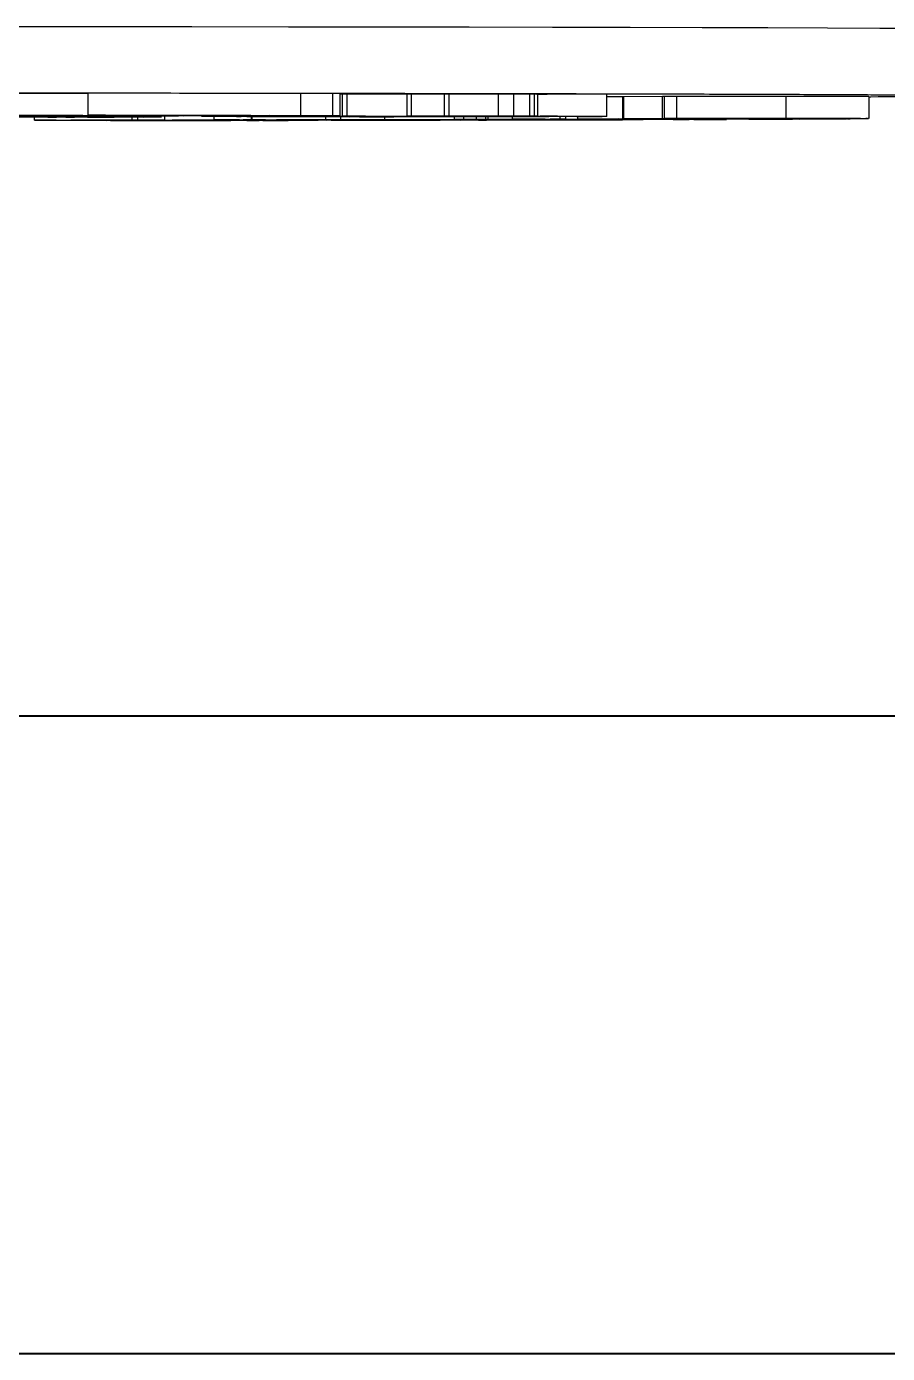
# Model space of a CAD drawing. Header units: millimetres. Extents: x 2003 to 4439, y 563 to 2285.
# Drawn here: x 2843.8 to 2883, y 562.6 to 623 of the extents above; entities that cross this region are included whole.
import ezdxf

# ---------------------------------------------------------------- set-up
doc = ezdxf.new("R2010")
doc.units = ezdxf.units.MM
doc.layers.add('AM_BOR', color=7, linetype='Continuous', lineweight=50)
doc.layers.add('粗实线', color=7, linetype='Continuous', lineweight=40)

# ---------------------------------------------------------------- blocks, each defined once
blk = doc.blocks.new('rA3')
at = {"layer": '粗实线'}
for p, q in [((358.384, 129.26), (748.384, 129.26)), ((333.384, 124.26), (753.384, 124.26))]:
    blk.add_line(p, q, dxfattribs=at)

msp = doc.modelspace()

# ---------------------------------------------------------------- linework, layer by layer
at = {"color": 7, "linetype": 'Continuous', "lineweight": 25}
for p, q in [((2846.621, 619.955), (2842.553, 619.961)), ((2846.632, 619.955), (2846.621, 619.955)), ((2846.621, 618.955), (2846.621, 619.955)), ((2856.294, 619.955), (2846.632, 619.97)), ((2846.632, 618.97), (2846.632, 619.97)), ((2857.753, 619.955), (2856.294, 619.955)), ((2856.294, 618.955), (2856.294, 619.955)), ((2858.087, 619.951), (2857.753, 619.955)), ((2857.753, 618.955), (2857.753, 619.955)), ((2858.087, 618.951), (2858.087, 619.951)), ((2858.199, 619.927), (2858.087, 619.927)), ((2858.404, 619.932), (2858.199, 619.93)), ((2858.199, 618.93), (2858.199, 619.93)), ((2861.135, 619.922), (2858.404, 619.932)), ((2858.404, 618.932), (2858.404, 619.932)), ((2861.34, 619.932), (2861.135, 619.93)), ((2861.135, 618.93), (2861.135, 619.93)), ((2862.837, 619.927), (2861.34, 619.932)), ((2861.34, 618.932), (2861.34, 619.932)), ((2863.043, 619.936), (2862.837, 619.934)), ((2862.837, 618.934), (2862.837, 619.934)), ((2865.296, 619.928), (2863.043, 619.936)), ((2863.043, 618.936), (2863.043, 619.936)), ((2865.296, 618.928), (2865.296, 619.928)), ((2865.979, 619.93), (2865.979, 618.93)), ((2866.932, 619.934), (2866.718, 619.934)), ((2866.718, 618.934), (2866.718, 619.934)), ((2866.932, 618.934), (2866.932, 619.934)), ((2867.089, 618.931), (2867.089, 619.931)), ((2870.222, 618.924), (2870.222, 619.924)), ((2870.939, 619.806), (2870.222, 619.803)), ((2870.998, 619.806), (2870.939, 619.806)), ((2870.939, 619.806), (2870.939, 618.806)), ((2872.753, 619.817), (2870.998, 619.806)), ((2870.998, 618.806), (2870.998, 619.806)), ((2872.845, 619.817), (2872.753, 619.817)), ((2872.753, 618.817), (2872.753, 619.817)), ((2873.398, 619.822), (2872.845, 619.818)), ((2872.845, 618.818), (2872.845, 619.818)), ((2873.398, 618.822), (2873.398, 619.822)), ((2878.385, 618.828), (2878.385, 619.828)), ((2882.148, 618.82), (2882.148, 619.82)), ((2842.553, 618.961), (2846.621, 618.955)), ((2846.377, 618.954), (2844.174, 618.958)), ((2844.183, 618.745), (2844.183, 618.884)), ((2844.183, 618.745), (2848.62, 618.75)), ((2844.338, 618.744), (2844.183, 618.745)), ((2844.565, 618.745), (2844.338, 618.744)), ((2844.785, 618.895), (2844.785, 618.896)), ((2844.785, 618.896), (2846.285, 618.896)), ((2844.785, 618.896), (2844.785, 618.896)), ((2844.943, 618.895), (2844.785, 618.895)), ((2844.785, 618.886), (2844.785, 618.895)), ((2845.996, 618.886), (2844.785, 618.886)), ((2844.785, 618.886), (2844.785, 618.886)), ((2844.785, 618.886), (2844.943, 618.886)), ((2844.943, 618.886), (2844.943, 618.895)), ((2848.824, 618.73), (2845.176, 618.744)), ((2845.18, 618.887), (2845.18, 618.895)), ((2845.601, 618.891), (2845.601, 618.895)), ((2846.206, 618.891), (2845.601, 618.891)), ((2845.601, 618.891), (2845.601, 618.887)), ((2846.18, 618.891), (2845.601, 618.891)), ((2845.758, 618.933), (2845.758, 618.955)), ((2846.963, 618.932), (2845.758, 618.933)), ((2845.838, 618.895), (2846.127, 618.895)), ((2845.838, 618.886), (2845.838, 618.891)), ((2845.838, 618.886), (2845.996, 618.886)), ((2845.9, 618.745), (2847.481, 618.739)), ((2845.996, 618.886), (2845.996, 618.891)), ((2845.996, 618.886), (2845.996, 618.886)), ((2847.372, 618.748), (2846.104, 618.746)), ((2846.18, 618.897), (2846.18, 618.891)), ((2847.075, 618.886), (2846.206, 618.891)), ((2846.285, 618.896), (2846.285, 618.897)), ((2846.601, 618.891), (2847.391, 618.887)), ((2846.621, 618.955), (2849.668, 618.964)), ((2846.775, 618.968), (2846.632, 618.97)), ((2846.632, 618.97), (2856.294, 618.955)), ((2847.812, 618.886), (2847.075, 618.886)), ((2850.728, 618.948), (2847.225, 618.953)), ((2847.391, 618.887), (2847.391, 618.897)), ((2850.515, 618.963), (2847.469, 618.954)), ((2847.469, 618.954), (2850.972, 618.948)), ((2847.481, 618.739), (2848.795, 618.741)), ((2847.548, 618.893), (2847.548, 618.896)), ((2848.947, 618.74), (2847.634, 618.739)), ((2847.634, 618.739), (2849.548, 618.731)), ((2847.654, 618.886), (2847.654, 618.896)), ((2847.654, 618.886), (2847.812, 618.886)), ((2847.812, 618.886), (2847.812, 618.896)), ((2847.812, 618.886), (2847.812, 618.886)), ((2847.885, 618.939), (2847.885, 618.952)), ((2847.885, 618.939), (2850.728, 618.948)), ((2849.668, 618.964), (2848.255, 618.966)), ((2848.35, 618.729), (2848.35, 618.732)), ((2848.502, 618.728), (2848.35, 618.729)), ((2848.35, 618.729), (2848.622, 618.729)), ((2851.576, 618.946), (2848.409, 618.937)), ((2853.12, 618.734), (2848.502, 618.728)), ((2848.62, 618.75), (2848.62, 618.885)), ((2848.62, 618.75), (2849.988, 618.748)), ((2848.622, 618.729), (2848.622, 618.731)), ((2848.886, 618.751), (2848.886, 618.885)), ((2848.886, 618.751), (2850.115, 618.753)), ((2849.069, 618.75), (2848.886, 618.751)), ((2848.992, 618.744), (2848.992, 618.75)), ((2848.992, 618.744), (2849.263, 618.745)), ((2849.144, 618.744), (2848.992, 618.744)), ((2849.323, 618.751), (2849.069, 618.75)), ((2849.263, 618.745), (2850.768, 618.739)), ((2849.988, 618.748), (2849.81, 618.747)), ((2849.95, 618.891), (2849.95, 618.941)), ((2854.32, 618.737), (2849.95, 618.75)), ((2849.988, 618.748), (2849.988, 618.75)), ((2850.115, 618.753), (2850.115, 618.942)), ((2850.115, 618.753), (2857.002, 618.745)), ((2850.161, 618.731), (2851.338, 618.732)), ((2850.496, 618.739), (2850.394, 618.739)), ((2850.533, 618.75), (2850.448, 618.75)), ((2850.448, 618.75), (2854.575, 618.738)), ((2850.768, 618.739), (2850.496, 618.739)), ((2854.019, 618.957), (2850.515, 618.963)), ((2858.31, 618.742), (2850.533, 618.75)), ((2850.768, 618.739), (2850.768, 618.748)), ((2850.972, 618.962), (2850.972, 618.948)), ((2850.972, 618.948), (2854.019, 618.957)), ((2851.338, 618.732), (2851.338, 618.746)), ((2855.531, 618.94), (2851.576, 618.946)), ((2851.783, 618.946), (2851.783, 618.924)), ((2851.783, 618.924), (2851.988, 618.926)), ((2854.866, 618.956), (2851.82, 618.947)), ((2851.82, 618.947), (2853.628, 618.944)), ((2851.988, 618.926), (2851.988, 618.946)), ((2851.988, 618.926), (2853.367, 618.921)), ((2852.346, 618.738), (2852.346, 618.743)), ((2852.346, 618.738), (2852.621, 618.738)), ((2852.361, 618.756), (2852.361, 618.922)), ((2852.361, 618.756), (2854.057, 618.759)), ((2852.544, 618.755), (2852.361, 618.756)), ((2852.883, 618.756), (2852.544, 618.755)), ((2852.621, 618.738), (2852.621, 618.742)), ((2852.621, 618.738), (2853.12, 618.734)), ((2860.102, 618.896), (2852.833, 618.921)), ((2853.12, 618.734), (2853.12, 618.741)), ((2853.367, 618.921), (2853.367, 618.944)), ((2857.087, 618.745), (2853.509, 618.756)), ((2853.628, 618.944), (2853.628, 618.952)), ((2853.628, 618.944), (2855.182, 618.945)), ((2853.764, 618.756), (2858.564, 618.742)), ((2853.866, 618.757), (2853.823, 618.757)), ((2857.916, 618.925), (2853.84, 618.919)), ((2853.84, 618.919), (2855.114, 618.915)), ((2853.845, 618.736), (2853.845, 618.739)), ((2854.03, 618.735), (2853.845, 618.736)), ((2853.845, 618.736), (2854.184, 618.736)), ((2854.058, 618.758), (2853.866, 618.757)), ((2855.725, 618.738), (2854.03, 618.735)), ((2854.057, 618.759), (2854.057, 618.917)), ((2854.057, 618.759), (2854.063, 618.759)), ((2854.063, 618.917), (2854.063, 618.759)), ((2854.063, 618.759), (2857.432, 618.765)), ((2854.184, 618.736), (2854.184, 618.738)), ((2854.575, 618.738), (2854.575, 618.746)), ((2859.699, 618.746), (2854.686, 618.758)), ((2858.087, 618.951), (2854.866, 618.956)), ((2855.114, 618.921), (2855.114, 618.915)), ((2855.114, 618.915), (2859.19, 618.92)), ((2855.182, 618.956), (2855.182, 618.945)), ((2855.182, 618.945), (2855.531, 618.94)), ((2855.201, 618.738), (2855.201, 618.745)), ((2855.201, 618.738), (2855.54, 618.738)), ((2855.303, 618.759), (2857.476, 618.754)), ((2856.447, 618.762), (2855.368, 618.76)), ((2855.531, 618.94), (2855.531, 618.955)), ((2855.54, 618.738), (2855.54, 618.745)), ((2855.54, 618.738), (2855.725, 618.738)), ((2859.66, 618.918), (2855.584, 618.913)), ((2855.584, 618.913), (2856.822, 618.909)), ((2855.725, 618.738), (2855.725, 618.744)), ((2856.294, 618.955), (2857.753, 618.955)), ((2856.822, 618.915), (2856.822, 618.909)), ((2856.822, 618.909), (2860.898, 618.914)), ((2857.002, 618.745), (2857.002, 618.745)), ((2857.002, 618.745), (2857.087, 618.745)), ((2861.371, 618.913), (2857.295, 618.907)), ((2857.295, 618.907), (2858.492, 618.903)), ((2857.432, 618.765), (2857.432, 618.905)), ((2857.432, 618.765), (2859.048, 618.763)), ((2857.476, 618.754), (2858.593, 618.756)), ((2858.803, 618.755), (2857.686, 618.753)), ((2857.686, 618.753), (2860.315, 618.747)), ((2857.753, 618.955), (2858.087, 618.951)), ((2859.19, 618.92), (2857.916, 618.925)), ((2858.109, 618.903), (2858.109, 618.766)), ((2858.109, 618.766), (2860.124, 618.771)), ((2858.336, 618.766), (2858.109, 618.766)), ((2858.199, 618.93), (2858.404, 618.932)), ((2858.294, 618.927), (2858.307, 618.925)), ((2858.307, 618.925), (2862.886, 618.909)), ((2858.564, 618.742), (2858.31, 618.742)), ((2858.548, 618.766), (2858.336, 618.766)), ((2858.404, 618.932), (2861.892, 618.919)), ((2858.624, 618.759), (2858.414, 618.76)), ((2858.414, 618.76), (2858.645, 618.76)), ((2858.492, 618.909), (2858.492, 618.903)), ((2858.492, 618.903), (2862.568, 618.908)), ((2858.564, 618.742), (2858.564, 618.749)), ((2858.593, 618.756), (2858.593, 618.759)), ((2858.645, 618.76), (2860.714, 618.755)), ((2859.048, 618.763), (2858.925, 618.763)), ((2862.686, 618.906), (2858.964, 618.901)), ((2858.964, 618.901), (2859.473, 618.9)), ((2864.61, 618.755), (2859.17, 618.766)), ((2865.609, 618.905), (2859.249, 618.927)), ((2859.402, 618.744), (2859.402, 618.747)), ((2859.402, 618.744), (2859.633, 618.745)), ((2859.612, 618.744), (2859.402, 618.744)), ((2859.473, 618.9), (2859.473, 618.902)), ((2859.473, 618.9), (2860.523, 618.899)), ((2863.542, 618.751), (2859.612, 618.744)), ((2859.633, 618.746), (2859.633, 618.745)), ((2860.898, 618.914), (2859.66, 618.918)), ((2862.208, 618.763), (2859.735, 618.768)), ((2859.75, 618.769), (2860.139, 618.77)), ((2860.523, 618.899), (2860.102, 618.896)), ((2860.124, 618.771), (2860.124, 618.896)), ((2860.483, 618.755), (2860.342, 618.755)), ((2860.714, 618.755), (2860.483, 618.755)), ((2860.523, 618.899), (2860.523, 618.903)), ((2860.714, 618.755), (2860.714, 618.763)), ((2860.943, 618.747), (2860.943, 618.763)), ((2860.943, 618.747), (2861.945, 618.749)), ((2861.135, 618.93), (2861.34, 618.932)), ((2861.34, 618.932), (2864.137, 618.922)), ((2862.568, 618.908), (2861.371, 618.913)), ((2861.892, 618.919), (2863.783, 618.922)), ((2861.945, 618.749), (2861.945, 618.761)), ((2863.783, 618.922), (2862.185, 618.928)), ((2862.988, 618.764), (2862.208, 618.763)), ((2862.336, 618.755), (2862.336, 618.76)), ((2862.336, 618.755), (2862.598, 618.755)), ((2864.291, 618.92), (2862.401, 618.918)), ((2862.401, 618.918), (2864.91, 618.909)), ((2863.25, 618.764), (2862.436, 618.762)), ((2862.436, 618.762), (2865.175, 618.757)), ((2862.598, 618.755), (2862.598, 618.759)), ((2862.598, 618.755), (2863.542, 618.751)), ((2863.428, 618.906), (2862.686, 618.906)), ((2862.837, 618.934), (2863.043, 618.936)), ((2862.886, 618.909), (2862.886, 618.914)), ((2862.886, 618.909), (2863.747, 618.908)), ((2863.043, 618.936), (2865.296, 618.928)), ((2867.689, 618.76), (2863.25, 618.764)), ((2863.27, 618.906), (2863.27, 618.777)), ((2863.747, 618.908), (2863.428, 618.906)), ((2863.542, 618.751), (2863.542, 618.758)), ((2863.72, 618.78), (2863.72, 618.908)), ((2864.087, 618.767), (2863.744, 618.765)), ((2863.744, 618.765), (2867.617, 618.762)), ((2863.747, 618.908), (2863.747, 618.911)), ((2865.85, 618.925), (2863.888, 618.931)), ((2864.137, 618.922), (2864.137, 618.931)), ((2864.137, 618.922), (2865.85, 618.925)), ((2864.284, 618.781), (2864.284, 618.909)), ((2867.163, 618.91), (2864.291, 618.92)), ((2864.385, 618.754), (2864.385, 618.756)), ((2864.614, 618.753), (2864.385, 618.754)), ((2864.385, 618.754), (2864.597, 618.754)), ((2864.597, 618.754), (2864.597, 618.755)), ((2866.24, 618.757), (2864.614, 618.753)), ((2866.359, 618.923), (2864.646, 618.921)), ((2864.646, 618.921), (2866.536, 618.914)), ((2864.72, 618.782), (2864.72, 618.908)), ((2864.816, 618.783), (2864.816, 618.908)), ((2864.816, 618.783), (2866.931, 618.781)), ((2864.91, 618.909), (2864.91, 618.918)), ((2864.91, 618.909), (2866.053, 618.908)), ((2865.175, 618.757), (2865.175, 618.762)), ((2865.478, 618.928), (2867.042, 618.922)), ((2866.053, 618.908), (2865.609, 618.905)), ((2865.799, 618.757), (2865.799, 618.762)), ((2865.799, 618.757), (2866.011, 618.757)), ((2865.929, 618.786), (2865.929, 618.907)), ((2865.929, 618.786), (2868.093, 618.794)), ((2866.195, 618.786), (2865.929, 618.786)), ((2866.011, 618.757), (2866.011, 618.762)), ((2866.011, 618.757), (2866.24, 618.757)), ((2866.053, 618.908), (2866.053, 618.914)), ((2866.817, 618.788), (2866.195, 618.786)), ((2866.195, 618.771), (2866.195, 618.786)), ((2866.24, 618.757), (2866.24, 618.761)), ((2869.557, 618.912), (2866.359, 618.923)), ((2866.536, 618.914), (2866.536, 618.922)), ((2866.536, 618.914), (2867.587, 618.914)), ((2866.718, 618.934), (2866.932, 618.934)), ((2866.931, 618.781), (2866.825, 618.78)), ((2867.587, 618.914), (2867.163, 618.91)), ((2867.186, 618.922), (2868.858, 618.916)), ((2873.75, 618.78), (2867.415, 618.789)), ((2867.587, 618.914), (2867.587, 618.919)), ((2868.679, 618.762), (2867.689, 618.76)), ((2868.359, 618.794), (2867.736, 618.791)), ((2867.848, 618.79), (2867.848, 618.792)), ((2867.848, 618.79), (2874.184, 618.782)), ((2868.029, 618.774), (2868.029, 618.788)), ((2868.029, 618.774), (2869.595, 618.779)), ((2868.278, 618.774), (2868.029, 618.774)), ((2868.093, 618.794), (2868.093, 618.917)), ((2868.093, 618.794), (2868.359, 618.794)), ((2868.238, 618.762), (2868.45, 618.763)), ((2868.467, 618.774), (2868.278, 618.774)), ((2868.359, 618.794), (2868.359, 618.916)), ((2868.45, 618.763), (2868.679, 618.762)), ((2868.858, 618.916), (2870.004, 618.915)), ((2868.903, 618.797), (2868.903, 618.914)), ((2868.903, 618.797), (2870.939, 618.806)), ((2870.224, 618.794), (2868.903, 618.797)), ((2870.747, 618.772), (2869.339, 618.775)), ((2870.004, 618.915), (2869.557, 618.912)), ((2869.595, 618.779), (2869.595, 618.786)), ((2869.595, 618.779), (2869.844, 618.778)), ((2869.844, 618.778), (2869.688, 618.778)), ((2869.8, 618.776), (2869.8, 618.778)), ((2869.8, 618.776), (2871.871, 618.773)), ((2869.844, 618.778), (2869.844, 618.785)), ((2869.897, 618.797), (2870.45, 618.795)), ((2870.773, 618.804), (2869.991, 618.8)), ((2870.222, 618.924), (2870.181, 618.92)), ((2870.45, 618.795), (2870.224, 618.794)), ((2870.45, 618.795), (2870.45, 618.802)), ((2870.709, 618.769), (2870.709, 618.773)), ((2876.51, 618.787), (2870.773, 618.804)), ((2870.939, 618.806), (2876.677, 618.789)), ((2870.998, 618.806), (2872.753, 618.817)), ((2871.291, 618.806), (2870.998, 618.806)), ((2871.381, 618.807), (2871.291, 618.806)), ((2871.441, 618.771), (2871.435, 618.771)), ((2871.871, 618.773), (2871.871, 618.783)), ((2878.886, 618.802), (2871.932, 618.807)), ((2872.491, 618.813), (2871.99, 618.81)), ((2872.217, 618.809), (2872.217, 618.812)), ((2872.217, 618.809), (2875.232, 618.807)), ((2872.753, 618.817), (2874.604, 618.816)), ((2872.845, 618.818), (2873.398, 618.822)), ((2873.149, 618.817), (2872.845, 618.818)), ((2873.223, 618.818), (2873.149, 618.817)), ((2873.24, 618.777), (2873.24, 618.781)), ((2873.24, 618.777), (2873.862, 618.779)), ((2873.506, 618.776), (2873.24, 618.777)), ((2875.669, 618.784), (2873.506, 618.776)), ((2880.967, 618.815), (2873.737, 618.819)), ((2873.862, 618.779), (2873.964, 618.779)), ((2873.935, 618.821), (2881.165, 618.817)), ((2874.184, 618.782), (2874.184, 618.794)), ((2874.604, 618.816), (2874.604, 618.818)), ((2874.604, 618.816), (2874.61, 618.816)), ((2874.61, 618.816), (2874.61, 618.818)), ((2874.781, 618.782), (2874.781, 618.792)), ((2874.781, 618.782), (2875.403, 618.784)), ((2874.827, 618.813), (2874.827, 618.818)), ((2875.118, 618.812), (2874.827, 618.813)), ((2874.827, 618.813), (2874.935, 618.813)), ((2874.935, 618.813), (2874.935, 618.818)), ((2874.935, 618.813), (2877.804, 618.811)), ((2875.232, 618.807), (2875.752, 618.81)), ((2875.403, 618.784), (2875.403, 618.79)), ((2875.403, 618.784), (2875.669, 618.784)), ((2876.045, 618.809), (2875.525, 618.806)), ((2875.525, 618.806), (2879.171, 618.804)), ((2875.669, 618.784), (2875.669, 618.79)), ((2878.66, 618.797), (2876.51, 618.787)), ((2876.677, 618.789), (2876.677, 618.804)), ((2876.677, 618.789), (2877.641, 618.794)), ((2876.903, 618.799), (2876.903, 618.803)), ((2876.903, 618.799), (2877.084, 618.8)), ((2877.084, 618.8), (2877.084, 618.803)), ((2877.084, 618.8), (2878.66, 618.797)), ((2877.696, 618.81), (2877.501, 618.811)), ((2877.804, 618.811), (2877.696, 618.81)), ((2877.804, 618.811), (2877.804, 618.817)), ((2878.66, 618.797), (2878.66, 618.802)), ((2879.006, 618.8), (2879.114, 618.801)), ((2879.298, 618.8), (2879.006, 618.8)), ((2879.171, 618.804), (2879.171, 618.816)), ((2879.237, 618.813), (2879.237, 618.816)), ((2879.237, 618.813), (2879.424, 618.813)), ((2881.125, 618.81), (2879.298, 618.8)), ((2879.424, 618.813), (2879.424, 618.816)), ((2879.424, 618.813), (2881.125, 618.81)), ((2879.722, 618.804), (2879.722, 618.816)), ((2879.722, 618.804), (2880.186, 618.807)), ((2881.175, 618.813), (2881.261, 618.814)), ((2881.479, 618.813), (2881.175, 618.813)), ((2882.009, 618.818), (2881.479, 618.813)), ((2882.076, 618.818), (2882.009, 618.818))]:
    msp.add_line(p, q, dxfattribs=at)
at = {"color": 7, "linetype": 'Continuous', "lineweight": 25, "flags": 128}
for points in [[(2884.72, 622.911), (2882.646, 622.921), (2880.252, 622.93), (2877.551, 622.94), (2874.556, 622.948), (2871.282, 622.956), (2867.745, 622.964), (2863.963, 622.971), (2859.955, 622.978), (2855.74, 622.984), (2851.34, 622.989), (2846.777, 622.994), (2842.073, 622.998), (2837.252, 623.001), (2832.337, 623.003), (2827.354, 623.005), (2822.327, 623.006), (2817.281, 623.006), (2812.241, 623.005), (2807.233, 623.004), (2802.281, 623.002), (2797.41, 622.999)], [(2842.366, 618.891), (2842.551, 618.893), (2843.09, 618.896), (2843.929, 618.897), (2844.986, 618.898), (2846.158, 618.899), (2847.33, 618.898), (2848.387, 618.897), (2849.226, 618.896), (2849.764, 618.893), (2849.95, 618.891), (2849.764, 618.888), (2849.226, 618.886), (2848.387, 618.884), (2847.33, 618.883), (2846.158, 618.883), (2844.986, 618.883), (2843.929, 618.884), (2843.09, 618.886), (2842.551, 618.888), (2842.366, 618.891)], [(2843.187, 618.891), (2843.366, 618.893), (2843.882, 618.895), (2844.672, 618.896), (2845.642, 618.897), (2846.674, 618.897), (2847.644, 618.896), (2848.434, 618.895), (2848.95, 618.893), (2849.129, 618.891), (2848.95, 618.889), (2848.434, 618.887), (2847.644, 618.885), (2846.674, 618.885), (2845.642, 618.885), (2844.672, 618.885), (2843.882, 618.887), (2843.366, 618.889), (2843.187, 618.891)]]:
    msp.add_lwpolyline(points, dxfattribs=at)
at = {"color": 7, "linetype": 'Continuous', "lineweight": 25}
for points, knots in [([(2750.097, 619.856), (2750.145, 619.859), (2750.252, 619.867), (2751.121, 619.88), (2752.602, 619.894), (2754.778, 619.907), (2757.608, 619.921), (2761.122, 619.934), (2765.276, 619.946), (2770.02, 619.957), (2775.281, 619.967), (2780.973, 619.976), (2786.996, 619.984), (2793.219, 619.99), (2799.584, 619.994), (2805.937, 619.997), (2812.276, 619.999), (2818.543, 620), (2824.81, 619.999), (2831.149, 619.997), (2837.501, 619.994), (2843.867, 619.99), (2850.09, 619.984), (2856.113, 619.976), (2861.805, 619.967), (2867.066, 619.957), (2871.81, 619.946), (2875.964, 619.934), (2879.478, 619.921), (2882.308, 619.907), (2884.483, 619.894), (2885.964, 619.88), (2886.836, 619.867), (2886.943, 619.859), (2886.991, 619.856)], [0, 0, 0, 0, 0.023828, 0.053273, 0.084485, 0.115699, 0.147957, 0.180726, 0.213842, 0.247136, 0.28043, 0.313546, 0.346314, 0.378573, 0.409785, 0.440999, 0.470442, 0.499888, 0.529332, 0.558778, 0.58999, 0.621203, 0.653462, 0.68623, 0.719347, 0.752641, 0.785934, 0.819051, 0.851819, 0.884078, 0.915289, 0.946503, 0.975948, 1, 1, 1, 1]), ([(2865.979, 619.93), (2865.859, 619.93), (2865.68, 619.929), (2865.451, 619.929), (2865.348, 619.928), (2865.296, 619.928)], [0, 0, 0, 0, 0.498826, 0.749076, 1, 1, 1, 1]), ([(2866.718, 619.934), (2866.672, 619.933), (2866.58, 619.933), (2866.381, 619.931), (2866.139, 619.931), (2865.979, 619.93)], [0, 0, 0, 0, 0.251433, 0.502936, 1, 1, 1, 1]), ([(2867.053, 619.931), (2867.056, 619.931), (2867.065, 619.932), (2866.98, 619.933), (2866.932, 619.934)], [0, 0, 0, 0, 0.431539, 1, 1, 1, 1]), ([(2870.222, 619.924), (2869.905, 619.923), (2869.271, 619.923), (2868.202, 619.923), (2867.456, 619.922), (2867.042, 619.922)], [0, 0, 0, 0, 0.307787, 0.615394, 1, 1, 1, 1]), ([(2878.385, 619.828), (2877.719, 619.828), (2876.691, 619.828), (2875.287, 619.828), (2874.368, 619.826), (2873.708, 619.825), (2873.502, 619.823), (2873.398, 619.822)], [0, 0, 0, 0, 0.3203787, 0.4942376, 0.6691493, 0.8330428, 1, 1, 1, 1]), ([(2882.123, 619.82), (2882.129, 619.82), (2882.171, 619.821), (2881.925, 619.823), (2881.332, 619.825), (2880.116, 619.827), (2879.046, 619.827), (2878.385, 619.828)], [0, 0, 0, 0, 0.030225, 0.211144, 0.392436, 0.624543, 1, 1, 1, 1]), ([(2887.043, 619.853), (2886.987, 619.849), (2886.876, 619.84), (2885.979, 619.826), (2884.438, 619.813), (2883.125, 619.804), (2882.177, 619.799), (2882.148, 619.799)], [0, 0, 0, 0, 0.2407893, 0.4815888, 0.73683, 0.9920914, 1, 1, 1, 1]), ([(2837.662, 618.946), (2838.331, 618.946), (2839.584, 618.946), (2841.4, 618.946), (2843.443, 618.948), (2845.1, 618.951), (2846.05, 618.953), (2846.377, 618.954)], [0, 0, 0, 0, 0.198997, 0.37265, 0.545625, 0.843257, 1, 1, 1, 1]), ([(2847.225, 618.953), (2846.802, 618.952), (2845.735, 618.949), (2843.513, 618.946), (2840.572, 618.944), (2838.663, 618.945), (2837.711, 618.945)], [0, 0, 0, 0, 0.185716, 0.467958, 0.734859, 1, 1, 1, 1]), ([(2844.174, 618.958), (2844.037, 618.958), (2843.763, 618.958), (2843.274, 618.959), (2842.908, 618.959), (2842.697, 618.959)], [0, 0, 0, 0, 0.296385, 0.592978, 1, 1, 1, 1]), ([(2845.176, 618.744), (2845.145, 618.744), (2845.095, 618.745), (2844.985, 618.745), (2844.875, 618.745), (2844.727, 618.745), (2844.628, 618.745), (2844.565, 618.745)], [0, 0, 0, 0, 0.23968, 0.390629, 0.542071, 0.705503, 1, 1, 1, 1]), ([(2845.18, 618.895), (2845.179, 618.895), (2845.176, 618.895), (2845.146, 618.895), (2845.106, 618.895), (2845.038, 618.895), (2844.982, 618.895), (2844.943, 618.895)], [0, 0, 0, 0, 0.250411, 0.398556, 0.54744, 0.686236, 1, 1, 1, 1]), ([(2844.943, 618.886), (2844.988, 618.886), (2845.052, 618.886), (2845.123, 618.886), (2845.16, 618.887), (2845.178, 618.887), (2845.179, 618.887), (2845.18, 618.887)], [0, 0, 0, 0, 0.364031, 0.510061, 0.655864, 0.843841, 1, 1, 1, 1]), ([(2845.601, 618.895), (2845.603, 618.895), (2845.606, 618.895), (2845.637, 618.895), (2845.687, 618.895), (2845.756, 618.895), (2845.811, 618.895), (2845.838, 618.895)], [0, 0, 0, 0, 0.222894, 0.384836, 0.547319, 0.773072, 1, 1, 1, 1]), ([(2845.601, 618.887), (2845.603, 618.887), (2845.606, 618.887), (2845.635, 618.887), (2845.683, 618.886), (2845.753, 618.886), (2845.808, 618.886), (2845.838, 618.886)], [0, 0, 0, 0, 0.210223, 0.375759, 0.542534, 0.746796, 1, 1, 1, 1]), ([(2845.758, 618.933), (2845.961, 618.934), (2846.367, 618.935), (2846.924, 618.936), (2847.43, 618.938), (2847.733, 618.939), (2847.885, 618.939)], [0, 0, 0, 0, 0.281624, 0.563251, 0.781619, 1, 1, 1, 1]), ([(2846.104, 618.746), (2846.044, 618.746), (2845.946, 618.746), (2845.862, 618.746), (2845.829, 618.746), (2845.843, 618.745), (2845.88, 618.745), (2845.9, 618.745)], [0, 0, 0, 0, 0.300073, 0.489629, 0.647488, 0.805846, 1, 1, 1, 1]), ([(2846.127, 618.895), (2846.269, 618.895), (2846.496, 618.895), (2846.781, 618.895), (2846.967, 618.895), (2847.084, 618.894), (2847.095, 618.894), (2847.101, 618.893)], [0, 0, 0, 0, 0.272358, 0.434918, 0.598303, 0.790426, 1, 1, 1, 1]), ([(2847.101, 618.893), (2847.09, 618.893), (2847.074, 618.892), (2846.879, 618.892), (2846.66, 618.891), (2846.418, 618.891), (2846.251, 618.891), (2846.18, 618.891)], [0, 0, 0, 0, 0.330883, 0.501179, 0.670916, 0.859688, 1, 1, 1, 1]), ([(2846.285, 618.896), (2846.474, 618.896), (2846.778, 618.896), (2847.146, 618.895), (2847.375, 618.895), (2847.525, 618.894), (2847.54, 618.894), (2847.548, 618.893)], [0, 0, 0, 0, 0.3001846, 0.4844442, 0.6359343, 0.7877448, 1, 1, 1, 1]), ([(2847.548, 618.893), (2847.539, 618.893), (2847.523, 618.893), (2847.352, 618.892), (2847.089, 618.891), (2846.826, 618.891), (2846.648, 618.891), (2846.601, 618.891)], [0, 0, 0, 0, 0.267946, 0.469277, 0.670405, 0.911995, 1, 1, 1, 1]), ([(2848.255, 618.966), (2848.118, 618.966), (2847.844, 618.967), (2847.355, 618.967), (2846.988, 618.968), (2846.775, 618.968)], [0, 0, 0, 0, 0.295972, 0.59215, 1, 1, 1, 1]), ([(2848.409, 618.937), (2848.216, 618.936), (2847.87, 618.935), (2847.391, 618.934), (2847.106, 618.933), (2846.963, 618.932)], [0, 0, 0, 0, 0.388154, 0.694028, 1, 1, 1, 1]), ([(2849.81, 618.747), (2849.565, 618.747), (2849.071, 618.748), (2848.322, 618.748), (2847.727, 618.748), (2847.464, 618.748), (2847.372, 618.748)], [0, 0, 0, 0, 0.329191, 0.661633, 0.881808, 1, 1, 1, 1]), ([(2847.391, 618.887), (2847.404, 618.887), (2847.431, 618.887), (2847.488, 618.886), (2847.566, 618.886), (2847.623, 618.886), (2847.654, 618.886)], [0, 0, 0, 0, 0.249458, 0.50098, 0.731039, 1, 1, 1, 1]), ([(2848.622, 618.729), (2848.691, 618.729), (2848.792, 618.729), (2848.852, 618.73), (2848.871, 618.73)], [0, 0, 0, 0, 0.687811, 1, 1, 1, 1]), ([(2848.795, 618.741), (2848.914, 618.741), (2849.104, 618.741), (2849.289, 618.742), (2849.357, 618.742), (2849.317, 618.743), (2849.209, 618.743), (2849.144, 618.744)], [0, 0, 0, 0, 0.253965, 0.40631, 0.559769, 0.73662, 1, 1, 1, 1]), ([(2848.896, 618.73), (2848.897, 618.73), (2848.905, 618.73), (2848.887, 618.73), (2848.849, 618.73), (2848.824, 618.73)], [0, 0, 0, 0, 0.006784, 0.3662, 1, 1, 1, 1]), ([(2850.394, 618.739), (2850.272, 618.739), (2850.099, 618.74), (2849.761, 618.74), (2849.498, 618.741), (2849.218, 618.74), (2849.04, 618.74), (2848.947, 618.74)], [0, 0, 0, 0, 0.375008, 0.532176, 0.663237, 0.825783, 1, 1, 1, 1]), ([(2849.95, 618.75), (2849.913, 618.75), (2849.853, 618.751), (2849.738, 618.751), (2849.636, 618.751), (2849.502, 618.751), (2849.401, 618.751), (2849.333, 618.751), (2849.323, 618.751)], [0, 0, 0, 0, 0.239791, 0.395723, 0.528329, 0.660993, 0.950414, 1, 1, 1, 1]), ([(2849.548, 618.731), (2849.58, 618.731), (2849.633, 618.731), (2849.748, 618.731), (2849.878, 618.731), (2850.022, 618.731), (2850.117, 618.731), (2850.161, 618.731)], [0, 0, 0, 0, 0.2422509, 0.3981104, 0.5540249, 0.7912917, 1, 1, 1, 1]), ([(2851.338, 618.732), (2851.551, 618.733), (2851.979, 618.733), (2852.34, 618.735), (2852.461, 618.736), (2852.388, 618.737), (2852.346, 618.738)], [0, 0, 0, 0, 0.2488152, 0.5000632, 0.7136426, 1, 1, 1, 1]), ([(2852.833, 618.921), (2852.743, 618.921), (2852.562, 618.922), (2852.222, 618.923), (2851.943, 618.923), (2851.783, 618.924)], [0, 0, 0, 0, 0.297034, 0.594269, 1, 1, 1, 1]), ([(2853.509, 618.756), (2853.473, 618.756), (2853.413, 618.756), (2853.292, 618.756), (2853.183, 618.756), (2853.039, 618.756), (2852.948, 618.756), (2852.883, 618.756)], [0, 0, 0, 0, 0.239941, 0.39539, 0.551967, 0.684504, 1, 1, 1, 1]), ([(2853.367, 618.921), (2853.935, 618.922), (2855.044, 618.923), (2856.694, 618.925), (2857.761, 618.927), (2858.294, 618.927)], [0, 0, 0, 0, 0.343183, 0.671556, 1, 1, 1, 1]), ([(2853.823, 618.757), (2853.788, 618.757), (2853.722, 618.757), (2853.673, 618.757), (2853.675, 618.757), (2853.709, 618.756), (2853.747, 618.756), (2853.764, 618.756)], [0, 0, 0, 0, 0.256868, 0.47724, 0.662008, 0.845558, 1, 1, 1, 1]), ([(2854.686, 618.758), (2854.642, 618.758), (2854.572, 618.758), (2854.452, 618.758), (2854.349, 618.758), (2854.208, 618.758), (2854.119, 618.758), (2854.058, 618.758)], [0, 0, 0, 0, 0.2536824, 0.4001164, 0.52343, 0.6771969, 1, 1, 1, 1]), ([(2854.184, 618.736), (2854.244, 618.736), (2854.335, 618.736), (2854.386, 618.737), (2854.404, 618.737)], [0, 0, 0, 0, 0.671603, 1, 1, 1, 1]), ([(2854.421, 618.737), (2854.422, 618.737), (2854.429, 618.737), (2854.404, 618.737), (2854.36, 618.737), (2854.325, 618.737), (2854.32, 618.737)], [0, 0, 0, 0, 0.044219, 0.379656, 0.916945, 1, 1, 1, 1]), ([(2854.575, 618.738), (2854.608, 618.738), (2854.667, 618.738), (2854.787, 618.737), (2854.919, 618.737), (2855.063, 618.737), (2855.153, 618.738), (2855.201, 618.738)], [0, 0, 0, 0, 0.215896, 0.3853283, 0.5559542, 0.7640999, 1, 1, 1, 1]), ([(2855.368, 618.76), (2855.313, 618.76), (2855.23, 618.76), (2855.182, 618.76), (2855.187, 618.76), (2855.188, 618.76)], [0, 0, 0, 0, 0.636816, 0.940157, 1, 1, 1, 1]), ([(2855.195, 618.759), (2855.211, 618.759), (2855.236, 618.759), (2855.284, 618.759), (2855.303, 618.759)], [0, 0, 0, 0, 0.614189, 1, 1, 1, 1]), ([(2858.925, 618.763), (2858.658, 618.763), (2858.124, 618.763), (2857.356, 618.763), (2856.777, 618.763), (2856.536, 618.762), (2856.447, 618.762)], [0, 0, 0, 0, 0.3213061, 0.6452902, 0.8696576, 1, 1, 1, 1]), ([(2859.249, 618.927), (2859.159, 618.927), (2858.978, 618.928), (2858.638, 618.929), (2858.36, 618.929), (2858.199, 618.93)], [0, 0, 0, 0, 0.297034, 0.594269, 1, 1, 1, 1]), ([(2859.17, 618.766), (2859.113, 618.766), (2859.029, 618.766), (2858.887, 618.767), (2858.774, 618.766), (2858.658, 618.766), (2858.587, 618.766), (2858.548, 618.766)], [0, 0, 0, 0, 0.300741, 0.442976, 0.585498, 0.770192, 1, 1, 1, 1]), ([(2858.593, 618.756), (2858.69, 618.756), (2858.848, 618.757), (2858.925, 618.757), (2858.955, 618.757)], [0, 0, 0, 0, 0.608426, 1, 1, 1, 1]), ([(2858.965, 618.757), (2858.968, 618.758), (2858.981, 618.758), (2858.872, 618.758), (2858.716, 618.759), (2858.624, 618.759)], [0, 0, 0, 0, 0.107107, 0.469394, 1, 1, 1, 1]), ([(2860.342, 618.755), (2860.198, 618.755), (2859.985, 618.756), (2859.616, 618.756), (2859.333, 618.756), (2859.048, 618.756), (2858.893, 618.756), (2858.803, 618.755)], [0, 0, 0, 0, 0.337772, 0.500301, 0.664443, 0.804956, 1, 1, 1, 1]), ([(2859.735, 618.768), (2859.69, 618.768), (2859.62, 618.768), (2859.587, 618.768), (2859.604, 618.768), (2859.659, 618.769), (2859.724, 618.769), (2859.75, 618.769)], [0, 0, 0, 0, 0.273037, 0.428356, 0.583344, 0.832242, 1, 1, 1, 1]), ([(2859.633, 618.745), (2859.696, 618.745), (2859.785, 618.745), (2859.838, 618.745), (2859.827, 618.745), (2859.777, 618.746), (2859.724, 618.746), (2859.699, 618.746)], [0, 0, 0, 0, 0.358471, 0.509487, 0.66217, 0.836846, 1, 1, 1, 1]), ([(2860.124, 618.771), (2860.412, 618.771), (2860.854, 618.772), (2861.629, 618.773), (2862.25, 618.773), (2862.851, 618.772), (2863.168, 618.772), (2863.343, 618.772)], [0, 0, 0, 0, 0.321782, 0.493409, 0.666308, 0.816214, 1, 1, 1, 1]), ([(2860.139, 618.77), (2860.389, 618.77), (2860.759, 618.771), (2861.416, 618.771), (2861.948, 618.771), (2862.427, 618.771), (2862.699, 618.77), (2862.817, 618.77)], [0, 0, 0, 0, 0.331594, 0.48998, 0.648562, 0.847889, 1, 1, 1, 1]), ([(2860.315, 618.747), (2860.358, 618.747), (2860.428, 618.747), (2860.562, 618.747), (2860.699, 618.747), (2860.831, 618.747), (2860.909, 618.747), (2860.943, 618.747)], [0, 0, 0, 0, 0.244529, 0.408946, 0.573274, 0.814793, 1, 1, 1, 1]), ([(2862.185, 618.928), (2862.095, 618.928), (2861.914, 618.928), (2861.574, 618.929), (2861.295, 618.93), (2861.135, 618.93)], [0, 0, 0, 0, 0.29737, 0.594968, 1, 1, 1, 1]), ([(2861.945, 618.749), (2862.13, 618.75), (2862.473, 618.75), (2862.584, 618.751), (2862.634, 618.752)], [0, 0, 0, 0, 0.540563, 1, 1, 1, 1]), ([(2862.627, 618.752), (2862.628, 618.753), (2862.634, 618.754), (2862.46, 618.755), (2862.336, 618.755)], [0, 0, 0, 0, 0.287101, 1, 1, 1, 1]), ([(2862.817, 618.77), (2863.008, 618.77), (2863.318, 618.769), (2863.542, 618.768), (2863.53, 618.767), (2863.365, 618.765), (2863.124, 618.765), (2862.988, 618.764)], [0, 0, 0, 0, 0.272894, 0.445011, 0.618101, 0.78577, 1, 1, 1, 1]), ([(2863.888, 618.931), (2863.798, 618.932), (2863.616, 618.932), (2863.277, 618.933), (2862.998, 618.934), (2862.837, 618.934)], [0, 0, 0, 0, 0.297034, 0.594269, 1, 1, 1, 1]), ([(2865.631, 618.769), (2865.12, 618.77), (2864.187, 618.772), (2863.462, 618.775), (2863.229, 618.777), (2863.317, 618.779), (2863.586, 618.78), (2863.72, 618.78)], [0, 0, 0, 0, 0.329821, 0.602198, 0.751389, 0.876805, 1, 1, 1, 1]), ([(2863.343, 618.772), (2863.572, 618.771), (2863.952, 618.77), (2864.149, 618.769), (2864.123, 618.768), (2864.118, 618.768)], [0, 0, 0, 0, 0.543092, 0.902457, 1, 1, 1, 1]), ([(2863.72, 618.78), (2863.76, 618.78), (2863.84, 618.781), (2864.025, 618.781), (2864.181, 618.781), (2864.284, 618.781)], [0, 0, 0, 0, 0.250844, 0.502068, 1, 1, 1, 1]), ([(2864.011, 618.78), (2863.927, 618.779), (2863.771, 618.779), (2863.761, 618.777), (2863.994, 618.776), (2864.787, 618.773), (2865.656, 618.772), (2866.195, 618.771)], [0, 0, 0, 0, 0.097711, 0.183041, 0.35825, 0.602223, 1, 1, 1, 1]), ([(2866.825, 618.78), (2866.511, 618.781), (2865.951, 618.781), (2865.172, 618.781), (2864.572, 618.781), (2864.215, 618.78), (2864.058, 618.78), (2864.011, 618.78)], [0, 0, 0, 0, 0.327037, 0.582977, 0.7546195, 0.9267447, 1, 1, 1, 1]), ([(2864.284, 618.781), (2864.323, 618.781), (2864.399, 618.781), (2864.55, 618.782), (2864.652, 618.782), (2864.72, 618.782)], [0, 0, 0, 0, 0.2516063, 0.5032378, 1, 1, 1, 1]), ([(2864.597, 618.754), (2864.649, 618.754), (2864.724, 618.754), (2864.772, 618.755), (2864.762, 618.755), (2864.709, 618.755), (2864.645, 618.755), (2864.61, 618.755)], [0, 0, 0, 0, 0.327317, 0.476421, 0.626546, 0.796314, 1, 1, 1, 1]), ([(2864.72, 618.782), (2864.766, 618.782), (2864.855, 618.782), (2864.866, 618.783), (2864.829, 618.783), (2864.816, 618.783)], [0, 0, 0, 0, 0.406204, 0.795736, 1, 1, 1, 1]), ([(2865.175, 618.757), (2865.213, 618.757), (2865.281, 618.757), (2865.406, 618.756), (2865.539, 618.756), (2865.678, 618.757), (2865.759, 618.757), (2865.799, 618.757)], [0, 0, 0, 0, 0.208612, 0.37176, 0.536244, 0.765787, 1, 1, 1, 1]), ([(2865.296, 618.928), (2865.402, 618.929), (2865.562, 618.929), (2865.797, 618.93), (2865.918, 618.93), (2865.979, 618.93)], [0, 0, 0, 0, 0.498374, 0.749082, 1, 1, 1, 1]), ([(2866.595, 618.928), (2866.466, 618.928), (2866.184, 618.927), (2865.79, 618.927), (2865.555, 618.928), (2865.478, 618.928)], [0, 0, 0, 0, 0.360389, 0.789524, 1, 1, 1, 1]), ([(2870.969, 618.768), (2870.741, 618.768), (2870.342, 618.767), (2869.532, 618.766), (2868.458, 618.766), (2867.082, 618.767), (2866.123, 618.768), (2865.631, 618.769)], [0, 0, 0, 0, 0.169563, 0.297883, 0.425995, 0.705761, 1, 1, 1, 1]), ([(2865.979, 618.93), (2866.085, 618.93), (2866.298, 618.931), (2866.519, 618.932), (2866.647, 618.933), (2866.718, 618.934)], [0, 0, 0, 0, 0.308082, 0.61489, 1, 1, 1, 1]), ([(2866.195, 618.771), (2866.761, 618.77), (2867.606, 618.769), (2868.776, 618.768), (2869.512, 618.768), (2870.079, 618.768), (2870.464, 618.768), (2870.641, 618.769), (2870.709, 618.769)], [0, 0, 0, 0, 0.399545, 0.597137, 0.733747, 0.835099, 0.936852, 1, 1, 1, 1]), ([(2867.081, 618.93), (2867.064, 618.93), (2867.024, 618.929), (2866.812, 618.928), (2866.644, 618.928), (2866.595, 618.928)], [0, 0, 0, 0, 0.357282, 0.813025, 1, 1, 1, 1]), ([(2867.415, 618.789), (2867.362, 618.789), (2867.278, 618.789), (2867.145, 618.789), (2867.033, 618.789), (2866.915, 618.788), (2866.855, 618.788), (2866.817, 618.788)], [0, 0, 0, 0, 0.247687, 0.39562, 0.54446, 0.717172, 1, 1, 1, 1]), ([(2866.932, 618.934), (2866.983, 618.933), (2867.065, 618.932), (2867.07, 618.931), (2867.072, 618.931)], [0, 0, 0, 0, 0.6302091, 1, 1, 1, 1]), ([(2867.042, 618.922), (2867.373, 618.922), (2868.035, 618.922), (2869.108, 618.923), (2869.824, 618.923), (2870.222, 618.924)], [0, 0, 0, 0, 0.30739, 0.614857, 1, 1, 1, 1]), ([(2870.181, 618.92), (2870.067, 618.92), (2869.57, 618.921), (2868.489, 618.921), (2867.603, 618.922), (2867.186, 618.922)], [0, 0, 0, 0, 0.135558, 0.592517, 1, 1, 1, 1]), ([(2867.617, 618.762), (2867.678, 618.762), (2867.8, 618.762), (2867.986, 618.762), (2868.137, 618.762), (2868.208, 618.762), (2868.238, 618.762)], [0, 0, 0, 0, 0.2772639, 0.5575672, 0.817889, 1, 1, 1, 1]), ([(2867.736, 618.791), (2867.699, 618.791), (2867.643, 618.791), (2867.645, 618.791), (2867.692, 618.79), (2867.768, 618.79), (2867.824, 618.79), (2867.848, 618.79)], [0, 0, 0, 0, 0.3520414, 0.5318269, 0.7130337, 0.8778643, 1, 1, 1, 1]), ([(2869.339, 618.775), (2869.267, 618.775), (2869.15, 618.775), (2868.953, 618.775), (2868.791, 618.775), (2868.616, 618.775), (2868.525, 618.775), (2868.467, 618.774)], [0, 0, 0, 0, 0.257237, 0.420431, 0.584481, 0.733875, 1, 1, 1, 1]), ([(2869.688, 618.778), (2869.646, 618.778), (2869.573, 618.778), (2869.548, 618.777), (2869.579, 618.777), (2869.666, 618.776), (2869.753, 618.776), (2869.8, 618.776)], [0, 0, 0, 0, 0.249315, 0.4358137, 0.6227966, 0.7970359, 1, 1, 1, 1]), ([(2869.991, 618.8), (2869.869, 618.8), (2869.74, 618.799), (2869.787, 618.799), (2869.789, 618.798)], [0, 0, 0, 0, 0.946889, 1, 1, 1, 1]), ([(2870.709, 618.769), (2870.819, 618.769), (2870.996, 618.77), (2871.087, 618.771), (2871.055, 618.772), (2870.927, 618.772), (2870.803, 618.772), (2870.747, 618.772)], [0, 0, 0, 0, 0.329126, 0.528564, 0.696809, 0.865433, 1, 1, 1, 1]), ([(2871.426, 618.771), (2871.381, 618.77), (2871.293, 618.769), (2871.074, 618.769), (2870.969, 618.768)], [0, 0, 0, 0, 0.517516, 1, 1, 1, 1]), ([(2871.932, 618.807), (2871.877, 618.807), (2871.787, 618.807), (2871.656, 618.807), (2871.553, 618.807), (2871.453, 618.807), (2871.409, 618.807), (2871.381, 618.807)], [0, 0, 0, 0, 0.238273, 0.386342, 0.535522, 0.694283, 1, 1, 1, 1]), ([(2871.568, 618.772), (2871.536, 618.772), (2871.479, 618.772), (2871.435, 618.772), (2871.436, 618.772), (2871.437, 618.772)], [0, 0, 0, 0, 0.544636, 0.977907, 1, 1, 1, 1]), ([(2871.871, 618.773), (2871.842, 618.773), (2871.785, 618.773), (2871.68, 618.773), (2871.613, 618.773), (2871.573, 618.772), (2871.568, 618.772)], [0, 0, 0, 0, 0.25202, 0.504232, 0.940351, 1, 1, 1, 1]), ([(2871.99, 618.81), (2871.967, 618.81), (2871.938, 618.81), (2871.953, 618.81), (2871.956, 618.81)], [0, 0, 0, 0, 0.809388, 1, 1, 1, 1]), ([(2871.968, 618.81), (2871.98, 618.809), (2872.008, 618.809), (2872.1, 618.809), (2872.178, 618.809), (2872.217, 618.809)], [0, 0, 0, 0, 0.283678, 0.642488, 1, 1, 1, 1]), ([(2874.61, 618.816), (2874.331, 618.816), (2873.772, 618.816), (2873.062, 618.815), (2872.65, 618.814), (2872.532, 618.813), (2872.491, 618.813)], [0, 0, 0, 0, 0.326957, 0.656983, 0.880506, 1, 1, 1, 1]), ([(2873.737, 618.819), (2873.68, 618.819), (2873.588, 618.819), (2873.46, 618.819), (2873.361, 618.819), (2873.272, 618.818), (2873.241, 618.818), (2873.223, 618.818)], [0, 0, 0, 0, 0.2389344, 0.3835198, 0.5293247, 0.7100539, 1, 1, 1, 1]), ([(2873.398, 618.822), (2873.568, 618.824), (2873.853, 618.825), (2874.766, 618.827), (2875.844, 618.828), (2877.104, 618.828), (2877.974, 618.828), (2878.385, 618.828)], [0, 0, 0, 0, 0.247075, 0.411707, 0.576376, 0.799459, 1, 1, 1, 1]), ([(2873.702, 618.822), (2873.68, 618.822), (2873.647, 618.822), (2873.659, 618.821), (2873.663, 618.821)], [0, 0, 0, 0, 0.6911383, 1, 1, 1, 1]), ([(2873.669, 618.821), (2873.681, 618.821), (2873.706, 618.821), (2873.788, 618.821), (2873.873, 618.821), (2873.923, 618.821), (2873.935, 618.821)], [0, 0, 0, 0, 0.307364, 0.616517, 0.904057, 1, 1, 1, 1]), ([(2878.25, 618.826), (2877.592, 618.826), (2876.64, 618.826), (2875.354, 618.826), (2874.544, 618.825), (2873.988, 618.824), (2873.783, 618.823), (2873.713, 618.822), (2873.702, 618.822)], [0, 0, 0, 0, 0.370461, 0.536516, 0.705021, 0.84958, 0.977988, 1, 1, 1, 1]), ([(2873.965, 618.78), (2873.966, 618.78), (2873.97, 618.78), (2873.931, 618.78), (2873.86, 618.78), (2873.79, 618.78), (2873.75, 618.78)], [0, 0, 0, 0, 0.124719, 0.38447, 0.652941, 1, 1, 1, 1]), ([(2874.184, 618.782), (2874.234, 618.782), (2874.32, 618.782), (2874.459, 618.782), (2874.574, 618.782), (2874.689, 618.782), (2874.747, 618.782), (2874.781, 618.782)], [0, 0, 0, 0, 0.239524, 0.40579, 0.571729, 0.750468, 1, 1, 1, 1]), ([(2875.752, 618.81), (2875.793, 618.81), (2875.858, 618.81), (2875.837, 618.811), (2875.718, 618.812), (2875.474, 618.812), (2875.248, 618.812), (2875.118, 618.812)], [0, 0, 0, 0, 0.250694, 0.402945, 0.556475, 0.743783, 1, 1, 1, 1]), ([(2877.501, 618.811), (2877.308, 618.811), (2877.022, 618.811), (2876.625, 618.811), (2876.37, 618.811), (2876.166, 618.81), (2876.089, 618.81), (2876.045, 618.809)], [0, 0, 0, 0, 0.339516, 0.502236, 0.666705, 0.806821, 1, 1, 1, 1]), ([(2877.641, 618.794), (2877.721, 618.794), (2877.877, 618.795), (2877.731, 618.797), (2877.374, 618.798), (2877.043, 618.799), (2876.903, 618.799)], [0, 0, 0, 0, 0.25104, 0.485737, 0.783075, 1, 1, 1, 1]), ([(2881.739, 618.819), (2881.751, 618.819), (2881.793, 618.82), (2881.488, 618.822), (2880.803, 618.824), (2879.652, 618.825), (2878.739, 618.825), (2878.25, 618.826)], [0, 0, 0, 0, 0.069629, 0.257165, 0.430092, 0.695031, 1, 1, 1, 1]), ([(2878.385, 618.828), (2879.032, 618.827), (2880.063, 618.827), (2881.245, 618.825), (2881.867, 618.823), (2882.147, 618.821), (2882.116, 618.821), (2882.108, 618.82)], [0, 0, 0, 0, 0.366723, 0.58482, 0.762656, 0.94041, 1, 1, 1, 1]), ([(2879.114, 618.801), (2879.143, 618.801), (2879.184, 618.801), (2879.146, 618.801), (2879.075, 618.802), (2878.982, 618.802), (2878.912, 618.802), (2878.886, 618.802)], [0, 0, 0, 0, 0.39106, 0.540188, 0.690013, 0.882685, 1, 1, 1, 1]), ([(2879.171, 618.804), (2879.226, 618.804), (2879.317, 618.803), (2879.449, 618.804), (2879.559, 618.804), (2879.659, 618.804), (2879.7, 618.804), (2879.722, 618.804)], [0, 0, 0, 0, 0.238521, 0.395636, 0.552314, 0.766778, 1, 1, 1, 1]), ([(2880.315, 618.809), (2880.321, 618.809), (2880.368, 618.809), (2880.2, 618.81), (2879.837, 618.811), (2879.454, 618.812), (2879.237, 618.813)], [0, 0, 0, 0, 0.045115, 0.334899, 0.62348, 1, 1, 1, 1]), ([(2881.281, 618.814), (2881.282, 618.814), (2881.288, 618.815), (2881.254, 618.815), (2881.187, 618.815), (2881.087, 618.815), (2881.009, 618.815), (2880.967, 618.815)], [0, 0, 0, 0, 0.0720945, 0.286641, 0.5008175, 0.7269972, 1, 1, 1, 1]), ([(2881.165, 618.817), (2881.219, 618.817), (2881.313, 618.817), (2881.439, 618.817), (2881.547, 618.817), (2881.645, 618.817), (2881.683, 618.818), (2881.704, 618.818)], [0, 0, 0, 0, 0.2039125, 0.3489118, 0.4932734, 0.7202809, 1, 1, 1, 1])]:
    msp.add_open_spline(points, degree=3, knots=knots, dxfattribs=at)

# ---------------------------------------------------------------- block references
at = {"layer": 'AM_BOR', "xscale": 5.80078125, "yscale": 5.80078125, "zscale": 5.80078125}
msp.add_blockref('rA3', (68.899, -158.156), dxfattribs=at)

doc.saveas('drawing.dxf')
